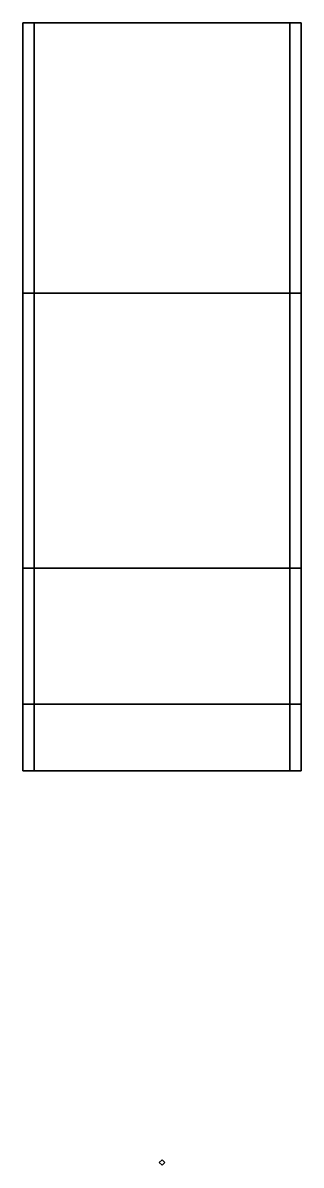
# Model space of a CAD drawing. Extents: x -4 to 4, y -35.9 to 36.
# Drawn here: x -2.57 to 2.57, y -35.86 to -14.77 of the extents above; entities that cross this region are included whole.
import ezdxf

# ---------------------------------------------------------------- set-up
doc = ezdxf.new("R2010")
doc.units = 0
doc.layers.add('SUPERSTRUCTURE', color=3, linetype='CONTINUOUS')

msp = doc.modelspace()

# ---------------------------------------------------------------- linework, layer by layer
at = {"layer": 'SUPERSTRUCTURE'}
for points in [[(-2.57, -14.77, 3.212), (-2.57, -19.76, 3.591), (-2.57, -19.76, 3.675), (-2.57, -14.77, 3.305)], [(2.36, -14.77, 4.125), (2.57, -14.77, 3.305), (-2.57, -14.77, 3.305), (-2.36, -14.77, 4.125)], [(-2.57, -14.77, 3.305), (-2.57, -19.76, 3.675), (-2.36, -19.76, 4.515), (-2.36, -14.77, 4.125)], [(0, -14.77, 3.305), (-1.415, -14.77, 3.27), (-2.57, -14.77, 3.305)], [(-1.415, -14.77, 3.27), (-2.57, -14.77, 3.212), (-2.57, -14.77, 3.305)], [(-2.36, -14.77, 4.125), (-2.36, -19.76, 4.515), (2.36, -19.76, 4.515), (2.36, -14.77, 4.125)], [(2.57, -14.77, 3.305), (1.415, -14.77, 3.27), (0, -14.77, 3.305)], [(2.57, -14.77, 3.305), (2.57, -14.77, 3.212), (1.415, -14.77, 3.27)], [(2.36, -19.76, 4.515), (2.57, -19.76, 3.675), (2.57, -14.77, 3.305), (2.36, -14.77, 4.125)], [(2.57, -19.76, 3.675), (2.57, -19.76, 3.591), (2.57, -14.77, 3.212), (2.57, -14.77, 3.305)], [(-2.57, -19.76, 3.591), (-2.57, -24.835, 3.98), (-2.57, -24.835, 4.055), (-2.57, -19.76, 3.675)], [(-2.57, -19.76, 3.675), (-2.57, -24.835, 4.055), (-2.36, -24.835, 4.905), (-2.36, -19.76, 4.515)], [(-2.36, -19.76, 4.515), (-2.36, -24.835, 4.905), (2.36, -24.835, 4.905), (2.36, -19.76, 4.515)], [(2.36, -24.835, 4.905), (2.57, -24.835, 4.055), (2.57, -19.76, 3.675), (2.36, -19.76, 4.515)], [(2.57, -24.835, 4.055), (2.57, -24.835, 3.98), (2.57, -19.76, 3.591), (2.57, -19.76, 3.675)], [(-2.57, -24.835, 3.98), (-2.57, -27.35, 4.161), (-2.57, -27.35, 4.245), (-2.57, -24.835, 4.055)], [(-2.57, -24.835, 4.055), (-2.57, -27.35, 4.245), (-2.36, -27.35, 5.09), (-2.36, -24.835, 4.905)], [(-2.36, -24.835, 4.905), (-2.36, -27.35, 5.09), (2.36, -27.35, 5.09), (2.36, -24.835, 4.905)], [(2.36, -27.35, 5.09), (2.57, -27.35, 4.245), (2.57, -24.835, 4.055), (2.36, -24.835, 4.905)], [(2.57, -27.35, 4.245), (2.57, -27.35, 4.161), (2.57, -24.835, 3.98), (2.57, -24.835, 4.055)], [(-2.57, -27.35, 4.161), (-2.57, -28.58, 4.268), (-2.57, -28.58, 4.33), (-2.57, -27.35, 4.245)], [(-2.57, -27.35, 4.245), (-2.57, -28.58, 4.33), (-2.36, -28.58, 5.17), (-2.36, -27.35, 5.09)], [(-2.36, -27.35, 5.09), (-2.36, -28.58, 5.17), (2.36, -28.58, 5.17), (2.36, -27.35, 5.09)], [(2.36, -28.58, 5.17), (2.57, -28.58, 4.33), (2.57, -27.35, 4.245), (2.36, -27.35, 5.09)], [(2.57, -28.58, 4.33), (2.57, -28.58, 4.268), (2.57, -27.35, 4.161), (2.57, -27.35, 4.245)], [(-2.36, -28.58, 5.17), (-2.57, -28.58, 4.33), (2.57, -28.58, 4.33), (2.36, -28.58, 5.17)], [(-2.57, -28.58, 4.33), (-1.415, -28.58, 4.31), (0, -28.58, 4.33)], [(0, -28.58, 4.33), (1.415, -28.58, 4.31), (2.57, -28.58, 4.33)], [(1.415, -28.58, 4.31), (2.57, -28.58, 4.268), (2.57, -28.58, 4.33)], [(0, -35.76, 4.88), (-0.05, -35.81, 4.89), (-0.05, -35.81, 7.39), (0, -35.76, 7.39)], [(0, -35.76, 7.39), (-0.05, -35.81, 7.39), (0, -35.86, 7.39), (0.05, -35.81, 7.39)], [(-0.05, -35.81, 4.89), (0, -35.86, 4.9), (0, -35.86, 7.39), (-0.05, -35.81, 7.39)], [(0.05, -35.81, 4.89), (0, -35.76, 4.88), (0, -35.76, 7.39), (0.05, -35.81, 7.39)], [(0, -35.86, 4.9), (0.05, -35.81, 4.89), (0.05, -35.81, 7.39), (0, -35.86, 7.39)]]:
    msp.add_3dface(points, dxfattribs=at)

doc.saveas('drawing.dxf')
